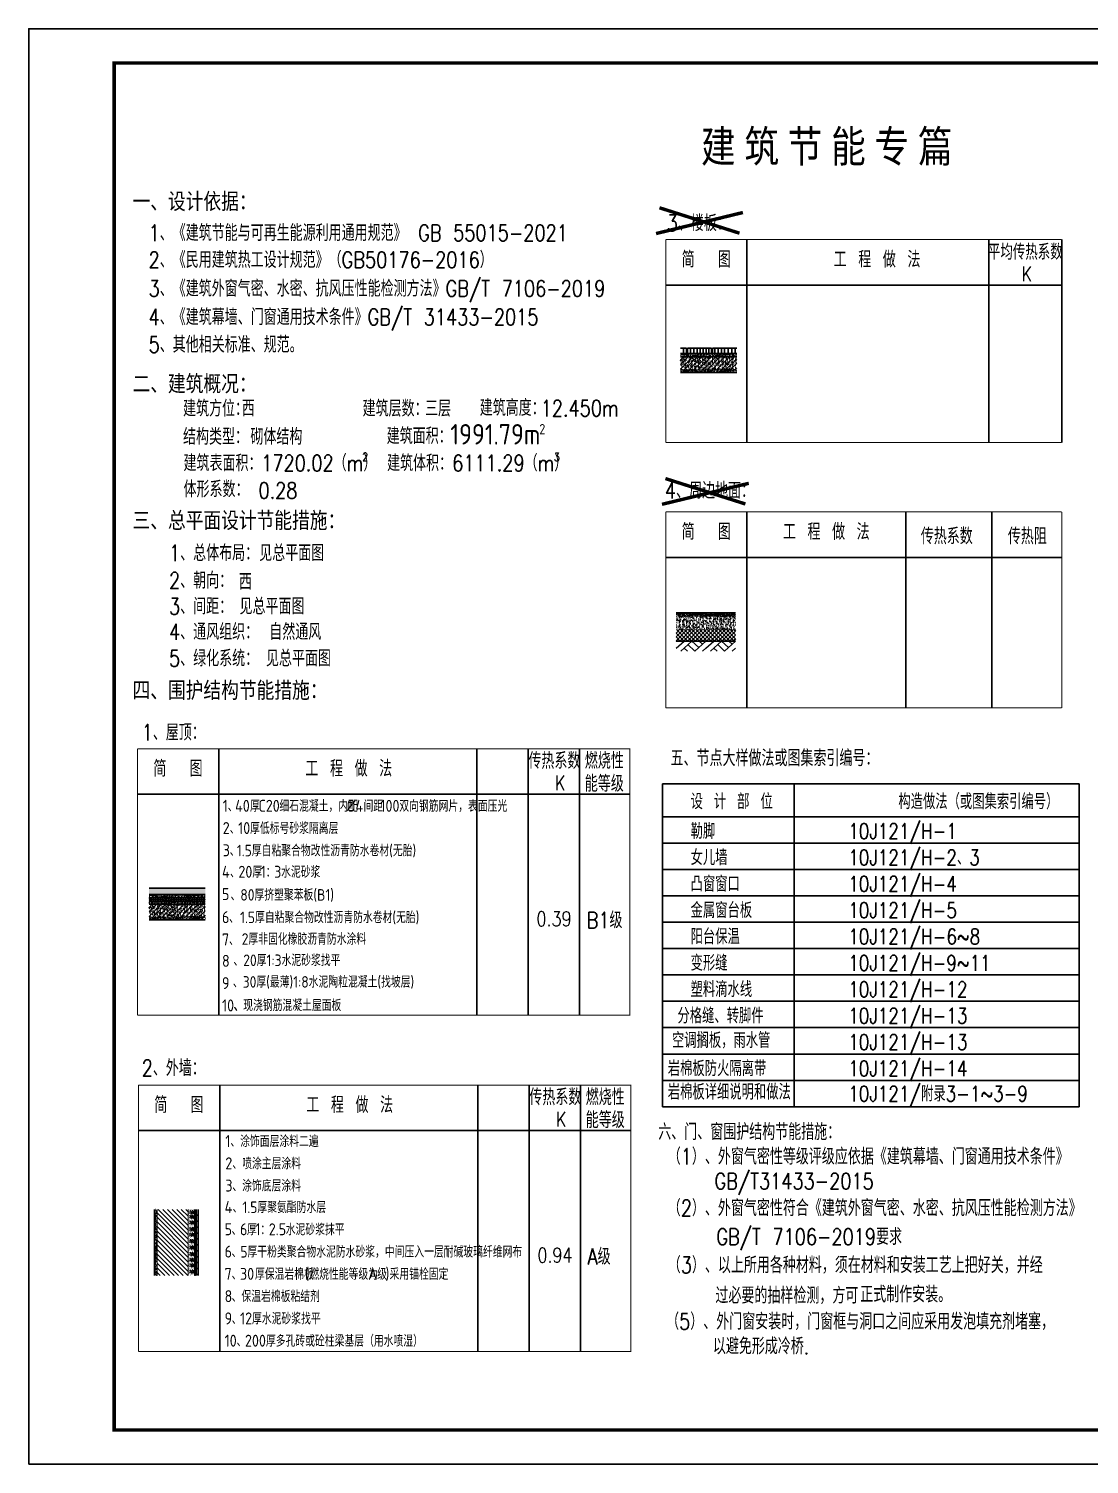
# Model space of a CAD drawing. Extents: x -695846 to 822170, y -413475 to 397179.
# Drawn here: x 528620 to 559639, y 314602 to 356602 of the extents above; entities that cross this region are included whole.
import ezdxf
from ezdxf.enums import TextEntityAlignment as Align

# ---------------------------------------------------------------- set-up
doc = ezdxf.new("R2010")
doc.units = 0
doc.header["$LTSCALE"] = 1000
doc.header["$MEASUREMENT"] = 0
for name, color, linetype in [('2', 2, 'Continuous'), ('AXIS', 3, 'Continuous'), ('PUB_TEXT', 7, 'Continuous'), ('T-图框-175', 175, 'Continuous'), ('图框', 2, 'Continuous')]:
    doc.layers.add(name, color=color, linetype=linetype)
doc.layers.add('_0', color=7, linetype='Continuous', lineweight=0)
doc.styles.add('-新宋体', font='', dxfattribs={"width": 0.8})
doc.styles.add('_HZTXT', font='txt.shx', dxfattribs={"width": 0.8, "bigfont": 'HZTXT.shx'})
doc.styles.add('SIMPLEX', font='SIMPLEX.SHX')
doc.styles.get("Standard").update_dxf_attribs({"font": 'gbenor.shx', "bigfont": 'gbcbig.shx'})
doc.styles.add('黑体', font='', dxfattribs={"width": 0.8, "height": 5500})
doc.styles.get('-新宋体').set_extended_font_data('NSimSun')
doc.styles.get('黑体').set_extended_font_data('Microsoft YaHei')
pattern_1 = [(142.5, (1052557.496, -11474.124), (1.914998, 58.5754426), [0, -46.208, 0, -51.68, 0, -49.4]), (172.5, (1052557.5, -11474.124), (-53.801212, 85.79324), [0, -24.928, 0, -41.648, 0, -15.96]), (212.5, (1052594.89, -11474.124), (-94.6699126, 0.1720352), [0, -15.2, 0, -54.72, 0, -71.44]), (222.5, (1052594.89, -11474.124), (-91.386249, 26.681337), [0, -7.6, 0, -35.872, 0, -41.04])]

# ---------------------------------------------------------------- blocks, each defined once
blk = doc.blocks.new('$LinePat$素土夯实')
at = {"color": 0}
for p, q in [((0, -210), (210, 0)), ((120, -300), (420, 0)), ((420, 0), (608, -188)), ((495, -300), (795, 0)), ((615, 0), (705, -90)), ((210, -210), (300, -300)), ((315, -105), (502, -293)), ((705, -300), (795, -210))]:
    blk.add_line(p, q, dxfattribs=at)

msp = doc.modelspace()

# ---------------------------------------------------------------- hatches: boundary and pattern name
h = msp.add_hatch()
h.set_pattern_fill('AR-SAND', color=256, scale=30.4, style=0)
h.set_pattern_definition([(37.5, (29753.78, -24163.32), (-1.914998, 58.5754426), [0, -46.208, 0, -51.68, 0, -49.4]), (7.5, (29753.78, -24163.32), (53.801212, 85.79324), [0, -24.928, 0, -41.648, 0, -15.96]), (327.5, (29716.387, -24163.32), (94.6699126, 0.1720352), [0, -15.2, 0, -54.72, 0, -71.44]), (317.5, (29716.39, -24163.32), (91.386249, 26.681337), [0, -7.6, 0, -35.872, 0, -41.04])])
h.paths.add_polyline_path([(549327, 347004), (549327, 347099), (547680, 347099), (547680, 347004)])
h = msp.add_hatch()
h.set_pattern_fill('ANSI31', color=256, scale=760, style=0)
h.set_pattern_definition([(45, (29753.78, -23631.32), (-67.175144, 67.175144), [])])
h.paths.add_polyline_path([(549327, 346624), (549327, 347004), (547680, 347004), (547680, 346624)])
h = msp.add_hatch()
h.set_pattern_fill('AR-CONC', color=256, scale=0.76, style=0)
h.set_pattern_definition([(50, (29532.27, -29349), (138.460348, -12.113705), [14.478, -159.258]), (355, (29532.27, -29349), (-26.784548, 145.20305), [11.5824, -127.4064]), (100.451, (29543.81, -29350.01), (111.6763, 133.088683), [12.3044, -135.3484]), (46.1842, (29532.27, -29310.39), (206.02007, -31.95217), [21.717, -238.887]), (96.6356, (29549.44, -29313.05), (180.42722, 188.04342), [18.4566, -203.0226]), (351.184, (29532.27, -29310.4), (180.4275, 188.04309), [17.3736, -191.1096]), (21, (29551.58, -29320.04), (115.227309, -77.721794), [14.478, -159.258]), (326, (29551.58, -29320.04), (46.96954, 139.982854), [11.5824, -127.4064]), (71.4514, (29561.18, -29326.52), (162.196533, 62.261372), [12.3044, -135.3484]), (37.5, (29532.274, -29349), (2.3473385, 64.2618295), [0, -125.86208, 0, -129.3368, 0, -127.889]), (7.5, (29532.274, -29349), (50.7829435, 76.137237), [0, -73.74128, 0, -122.96648, 0, -48.7426]), (327.5, (29489.226, -29349), (103.0488523, -4.3538454), [0, -48.26, 0, -150.5712, 0, -199.7964]), (317.5, (29469.92, -29349), (112.578178, 19.324133), [0, -62.738, 0, -99.99472, 0, -141.8844])])
h.paths.add_polyline_path([(549327, 347004), (547680, 347004), (547680, 346624), (549327, 346624)])
h = msp.add_hatch()
h.set_pattern_fill('AR-SAND', color=256, scale=30.4, style=0)
h.set_pattern_definition([(37.5, (29753.78, -23631.32), (-1.914998, 58.5754426), [0, -46.208, 0, -51.68, 0, -49.4]), (7.5, (29753.78, -23631.32), (53.801212, 85.79324), [0, -24.928, 0, -41.648, 0, -15.96]), (327.5, (29716.387, -23631.32), (94.6699126, 0.1720352), [0, -15.2, 0, -54.72, 0, -71.44]), (317.5, (29716.39, -23631.32), (91.386249, 26.681337), [0, -7.6, 0, -35.872, 0, -41.04])])
h.paths.add_polyline_path([(549327, 346624), (547680, 346624), (547680, 346548), (549327, 346548)])
h = msp.add_hatch()
h.set_pattern_fill('AN33C', color=256, scale=95, style=0)
h.set_pattern_definition([(50, (154795.07, 278472.17), (68.139717, -5.961453), [7.125, -78.375]), (355, (154795.07, 278472.17), (-13.181377, 71.458253), [5.7, -62.7]), (100.4514, (154800.746, 278471.67), (54.958391, 65.496756), [6.055318, -66.608501]), (46.1842, (154795.07, 278491.17), (101.3879, -15.724306), [10.6875, -117.5625]), (96.6356, (154803.52, 278489.86), (88.792957, 92.541198), [9.082977, -99.912735]), (351.1842, (154795.07, 278491.17), (88.792885, 92.541267), [8.55, -94.05]), (21, (154804.57, 278486.42), (56.70617, -38.248795), [7.125, -78.375]), (326, (154804.57, 278486.42), (23.114957, 68.889254), [5.7, -62.7]), (71.4514, (154809.294, 278483.23), (79.82115, 30.640397), [6.055318, -66.608501]), (37.5, (154795.068, 278472.169), (1.1551863, 31.6249161), [0, -61.94, 0, -63.65, 0, -62.9375]), (7.5, (154795.068, 278472.17), (24.991606, 37.4691126), [0, -36.29, 0, -60.515, 0, -23.9875]), (327.5, (154773.883, 278472.169), (50.7131314, -2.1427128), [0, -23.75, 0, -74.1, 0, -98.325]), (317.5, (154764.383, 278472.17), (55.402686, 9.5099733), [0, -30.875, 0, -49.21, 0, -69.825])])
h.paths.add_polyline_path([(533785, 331462), (532138, 331462), (532138, 331272), (533785, 331272)])
h = msp.add_hatch()
h.set_pattern_fill('AR-SAND', color=256, scale=30.4, style=0)
h.set_pattern_definition([(37.5, (14211.623, -39989.637), (-1.914998, 58.5754426), [0, -46.208, 0, -51.68, 0, -49.4]), (7.5, (14211.62, -39989.64), (53.801212, 85.79324), [0, -24.928, 0, -41.648, 0, -15.96]), (327.5, (14174.23, -39989.637), (94.6699126, 0.1720352), [0, -15.2, 0, -54.72, 0, -71.44]), (317.5, (14174.23, -39989.64), (91.386249, 26.681337), [0, -7.6, 0, -35.872, 0, -41.04])])
h.paths.add_polyline_path([(533785, 331177), (533785, 331272), (532138, 331272), (532138, 331177)])
h = msp.add_hatch()
h.set_pattern_fill('ANSI37', color=256, scale=380, style=0)
h.set_pattern_definition([(45, (14211.623, -39989.637), (-33.587572, 33.587572), []), (135, (14211.623, -39989.637), (-33.587572, -33.587572), [])])
h.paths.add_polyline_path([(533785, 331063), (533785, 331177), (532138, 331177), (532138, 331063)])
h = msp.add_hatch()
h.set_pattern_fill('AR-SAND', color=256, scale=30.4, style=0)
h.set_pattern_definition([(37.5, (14211.623, -39951.637), (-1.914998, 58.5754426), [0, -46.208, 0, -51.68, 0, -49.4]), (7.5, (14211.62, -39951.64), (53.801212, 85.79324), [0, -24.928, 0, -41.648, 0, -15.96]), (327.5, (14174.23, -39951.637), (94.6699126, 0.1720352), [0, -15.2, 0, -54.72, 0, -71.44]), (317.5, (14174.23, -39951.64), (91.386249, 26.681337), [0, -7.6, 0, -35.872, 0, -41.04])])
h.paths.add_polyline_path([(533785, 331063), (532138, 331063), (532138, 330987), (533785, 330987)])
h = msp.add_hatch()
h.set_pattern_fill('AR-CONC', color=256, scale=0.76, style=0)
h.set_pattern_definition([(50, (13990.12, -45365.32), (138.460348, -12.113705), [14.478, -159.258]), (355, (13990.12, -45365.32), (-26.784548, 145.20305), [11.5824, -127.4064]), (100.451, (14001.66, -45366.33), (111.6763, 133.088683), [12.3044, -135.3484]), (46.1842, (13990.12, -45326.71), (206.02007, -31.95217), [21.717, -238.887]), (96.6356, (14007.29, -45329.37), (180.42722, 188.04342), [18.4566, -203.0226]), (351.184, (13990.12, -45326.7), (180.4275, 188.04309), [17.3736, -191.1096]), (21, (14009.42, -45336.36), (115.227309, -77.721794), [14.478, -159.258]), (326, (14009.42, -45336.36), (46.96954, 139.982854), [11.5824, -127.4064]), (71.4514, (14019.02, -45342.84), (162.196533, 62.261372), [12.3044, -135.3484]), (37.5, (13990.12, -45365.317), (2.3473385, 64.2618295), [0, -125.86208, 0, -129.3368, 0, -127.889]), (7.5, (13990.12, -45365.32), (50.7829435, 76.137237), [0, -73.74128, 0, -122.96648, 0, -48.7426]), (327.5, (13947.07, -45365.317), (103.0488523, -4.3538454), [0, -48.26, 0, -150.5712, 0, -199.7964]), (317.5, (13927.77, -45365.32), (112.578178, 19.324133), [0, -62.738, 0, -99.99472, 0, -141.8844])])
h.paths.add_polyline_path([(533785, 330987), (532138, 330987), (532138, 330607), (533785, 330607)])
h = msp.add_hatch()
h.set_pattern_fill('ANSI31', color=256, scale=760, style=0)
h.set_pattern_definition([(45, (14211.62, -39647.64), (-67.175144, 67.175144), [])])
h.paths.add_polyline_path([(533785, 330607), (533785, 330987), (532138, 330987), (532138, 330607)])
h = msp.add_hatch()
h.set_pattern_fill('AR-SAND', color=256, scale=30.4, style=0)
h.set_pattern_definition([(37.5, (14211.623, -39647.637), (-1.914998, 58.5754426), [0, -46.208, 0, -51.68, 0, -49.4]), (7.5, (14211.62, -39647.64), (53.801212, 85.79324), [0, -24.928, 0, -41.648, 0, -15.96]), (327.5, (14174.23, -39647.637), (94.6699126, 0.1720352), [0, -15.2, 0, -54.72, 0, -71.44]), (317.5, (14174.23, -39647.64), (91.386249, 26.681337), [0, -7.6, 0, -35.872, 0, -41.04])])
h.paths.add_polyline_path([(533785, 330607), (532138, 330607), (532138, 330531), (533785, 330531)])
at = {"layer": 'AXIS'}
h = msp.add_hatch(dxfattribs=at)
h.set_pattern_fill('AR-SAND', scale=30.4, style=0)
h.set_pattern_definition([(37.5, (-39795.16, -66549.265), (-1.914998, 58.5754426), [0, -46.208, 0, -51.68, 0, -49.4]), (7.5, (-39795.16, -66549.265), (53.801212, 85.79324), [0, -24.928, 0, -41.648, 0, -15.96]), (327.5, (-39832.554, -66549.265), (94.6699126, 0.1720352), [0, -15.2, 0, -54.72, 0, -71.44]), (317.5, (-39832.55, -66549.265), (91.386249, 26.681337), [0, -7.6, 0, -35.872, 0, -41.04])])
h.paths.add_polyline_path([(549294, 339509), (547558, 339509), (547558, 339401), (549294, 339401)])
h = msp.add_hatch(dxfattribs=at)
h.set_pattern_fill('AR-CONC', scale=0.76, style=0)
h.set_pattern_definition([(50, (-37624.99, -67513.32), (138.460348, -12.113705), [14.478, -159.258]), (355, (-37624.99, -67513.32), (-26.784548, 145.20305), [11.5824, -127.4064]), (100.451, (-37613.45, -67514.33), (111.676301, 133.088683), [12.3044, -135.3484]), (46.1842, (-37624.99, -67474.72), (206.02007, -31.95217), [21.717, -238.887]), (96.6356, (-37607.82, -67477.38), (180.42722, 188.04342), [18.4566, -203.0226]), (351.184, (-37625, -67474.72), (180.4275, 188.04309), [17.3736, -191.1096]), (21, (-37605.69, -67484.37), (115.227309, -77.721794), [14.478, -159.258]), (326, (-37605.69, -67484.37), (46.969542, 139.982854), [11.5824, -127.4064]), (71.4514, (-37596.08, -67490.84), (162.196533, 62.261372), [12.3044, -135.3484]), (37.5, (-37624.99, -67513.323), (2.3473385, 64.2618295), [0, -125.86208, 0, -129.3368, 0, -127.889]), (7.5, (-37624.99, -67513.32), (50.7829435, 76.137237), [0, -73.74128, 0, -122.96648, 0, -48.7426]), (327.5, (-37668.037, -67513.323), (103.0488523, -4.3538454), [0, -48.26, 0, -150.5712, 0, -199.7964]), (317.5, (-37687.34, -67513.32), (112.578178, 19.324133), [0, -62.738, 0, -99.99472, 0, -141.8844])])
h.paths.add_polyline_path([(549294, 339401), (547558, 339401), (547558, 339021), (549294, 339021)])
h = msp.add_hatch(dxfattribs=at)
h.set_pattern_fill('ANSI37', scale=50, style=0)
h.set_pattern_definition([(45, (1125715.94, 503876.41), (-56.126601, 56.126601), []), (135, (1125715.94, 503876.41), (-56.126601, -56.126601), [])])
h.paths.add_polyline_path([(549294, 339021), (547558, 339021), (547558, 338687), (549294, 338687)])
h = msp.add_hatch(dxfattribs=at)
h.set_pattern_fill('AR-SAND', scale=30.4, style=0)
h.set_pattern_definition(pattern_1)
h.paths.add_polyline_path([(532298, 322061), (532374, 322061), (532374, 320124), (532298, 320124)])
h = msp.add_hatch(dxfattribs=at)
h.set_pattern_fill('ANSI31', scale=760, style=0)
h.set_pattern_definition([(135, (1052557.5, -11474.12), (67.175144, 67.175144), [])])
h.paths.add_polyline_path([(532374, 322061), (533286, 322061), (533286, 320124), (532374, 320124)])
h = msp.add_hatch(dxfattribs=at)
h.set_pattern_fill('AR-SAND', scale=30.4, style=0)
h.set_pattern_definition(pattern_1)
h.paths.add_polyline_path([(533286, 322061), (533476, 322061), (533476, 320124), (533286, 320124)])
h = msp.add_hatch(dxfattribs=at)
h.set_pattern_fill('AR-SAND', scale=30.4, style=0)
h.set_pattern_definition(pattern_1)
h.paths.add_polyline_path([(533476, 322061), (533514, 322061), (533514, 320124), (533476, 320124)])

# ---------------------------------------------------------------- linework, layer by layer
for p, q in [((549627, 350432), (549627, 344499)), ((556701, 350432), (556701, 344499)), ((558835, 350432), (558835, 344499)), ((547252, 349102), (558835, 349102)), ((547680, 347251), (547863, 347251)), ((547680, 347099), (549327, 347099)), ((547680, 347004), (549327, 347004)), ((547680, 347004), (549327, 347004)), ((547774, 347251), (547774, 347099)), ((547863, 347251), (547863, 347099)), ((547889, 347251), (548586, 347251)), ((547889, 347251), (547889, 347099)), ((547979, 347251), (547979, 347099)), ((548073, 347251), (548073, 347099)), ((548171, 347251), (548171, 347099)), ((548261, 347251), (548261, 347099)), ((548350, 347251), (548350, 347099)), ((548434, 347251), (548434, 347099)), ((548511, 347251), (548511, 347099)), ((548586, 347251), (548586, 347099)), ((548615, 347251), (549327, 347251)), ((548615, 347251), (548615, 347099)), ((548691, 347251), (548691, 347099)), ((548785, 347251), (548785, 347099)), ((548880, 347251), (548880, 347099)), ((548974, 347251), (548974, 347099)), ((549080, 347251), (549080, 347099)), ((549183, 347251), (549183, 347099)), ((549277, 347251), (549277, 347099)), ((547680, 346548), (549327, 346548)), ((534178, 335536), (534178, 327741)), ((541724, 335536), (541724, 327741)), ((543229, 335536), (543229, 327741)), ((544733, 335536), (544733, 327741)), ((547154, 334512), (559347, 334512)), ((547154, 334512), (547154, 325062)), ((551011, 334512), (551011, 325062)), ((559347, 334512), (559347, 325062)), ((531803, 334206), (546199, 334206)), ((547154, 333548), (559347, 333548)), ((547154, 332777), (559347, 332777)), ((547154, 332005), (559347, 332005)), ((532138, 331462), (533785, 331462)), ((532138, 331272), (533785, 331272)), ((532138, 331177), (533785, 331177)), ((532138, 331063), (533785, 331063)), ((532138, 331063), (533785, 331063)), ((532138, 330987), (533785, 330987)), ((547154, 331234), (559347, 331234)), ((532138, 330531), (533785, 330531)), ((547154, 330462), (559347, 330462)), ((547154, 330462), (559347, 330462)), ((547154, 329691), (559347, 329691)), ((547154, 328920), (559347, 328920)), ((547154, 328148), (559347, 328148)), ((547154, 327377), (559347, 327377)), ((547154, 326605), (559347, 326605)), ((534205, 325697), (534205, 317902)), ((541751, 325697), (541751, 317902)), ((543256, 325697), (543256, 317902)), ((544760, 325697), (544760, 317902)), ((547154, 325834), (559347, 325834)), ((547154, 325062), (559347, 325062)), ((531830, 324367), (546226, 324367))]:
    msp.add_line(p, q)
at = {"const_width": 28.5}
for points in [[(547252, 350432), (558835, 350432)], [(547252, 350432), (547252, 344499)], [(558835, 350432), (558835, 344499)], [(547680, 347004), (549327, 347004)], [(547680, 346624), (549327, 346624)], [(547252, 344499), (558835, 344499)], [(531803, 327741), (546199, 327741), (546199, 335536), (531803, 335536)], [(531803, 335536), (531803, 327741)], [(532138, 330987), (533785, 330987)], [(532138, 330607), (533785, 330607)], [(531830, 317902), (546226, 317902), (546226, 325697), (531830, 325697)], [(531830, 325697), (531830, 317902)]]:
    msp.add_lwpolyline(points, dxfattribs=at)
at = {"layer": '2', "color": 0, "const_width": 100}
for points in [[(546968, 350609), (549507, 351224)], [(547068, 351363), (549408, 350619)], [(547141, 342687), (549680, 343302)], [(547241, 343441), (549581, 342697)]]:
    msp.add_lwpolyline(points, dxfattribs=at)
at = {"layer": 'AXIS', "color": 7}
for p, q in [((549627, 342465), (549627, 336733)), ((554275, 342465), (554275, 336733)), ((556791, 342465), (556791, 336733)), ((547252, 341135), (558835, 341135)), ((547558, 339509), (549294, 339509)), ((547558, 338687), (549294, 338687)), ((532298, 322061), (532298, 320124)), ((533476, 322061), (533476, 320124)), ((533514, 322061), (533514, 320124)), ((533571, 321888), (533514, 321888)), ((533571, 322061), (533571, 320124)), ((533571, 321714), (533514, 321714)), ((533571, 321541), (533514, 321541)), ((533571, 321368), (533514, 321368)), ((533571, 321194), (533514, 321194)), ((533571, 321021), (533514, 321021)), ((533571, 320847), (533514, 320847)), ((533571, 320674), (533514, 320674)), ((533571, 320501), (533514, 320501)), ((533571, 320327), (533514, 320327)), ((533571, 320154), (533514, 320154))]:
    msp.add_line(p, q, dxfattribs=at)
for points, const_width in [([(547252, 342465), (547252, 336733)], 28.5), ([(547252, 342465), (558835, 342465)], 28.5), ([(558835, 342465), (558835, 336733)], 28.5), ([(547558, 339401), (549294, 339401)], 10), ([(547558, 339021), (549294, 339021)], 10), ([(547252, 336733), (558835, 336733)], 28.5), ([(532374, 322061), (532374, 320124)], 28.5), ([(533286, 322061), (533286, 320124)], 28.5)]:
    msp.add_lwpolyline(points, dxfattribs=dict(at, const_width=const_width))
for centre, radius in [((547648, 339442), 15.2), ((547667, 339456), 10.1), ((547757, 339455), 12.8), ((547765, 339457), 9.02), ((547928, 339442), 15.2), ((547947, 339456), 10.1), ((548037, 339455), 12.8), ((548044, 339457), 9.02), ((548182, 339442), 15.2), ((548201, 339456), 10.1), ((548291, 339455), 12.8), ((548299, 339457), 9.02), ((548442, 339442), 15.2), ((548461, 339456), 10.1), ((548550, 339455), 12.8), ((548558, 339457), 9.02), ((548691, 339442), 15.2), ((548710, 339456), 10.1), ((548800, 339455), 12.8), ((548808, 339457), 9.02), ((548930, 339442), 15.2), ((548949, 339456), 10.1), ((549039, 339455), 12.8), ((549047, 339457), 9.02), ((549156, 339442), 15.2), ((549175, 339456), 10.1), ((549264, 339455), 12.8), ((549272, 339457), 9.02), ((533336, 321953), 4.3), ((533336, 321818), 4.3), ((533345, 322010), 7.16), ((533345, 321874), 7.16), ((533389, 321971), 15.4), ((533389, 321836), 15.4), ((533388, 321936), 7.44), ((533388, 321800), 7.44), ((533408, 322016), 4.88), ((533408, 321881), 4.88), ((533408, 321715), 4.88), ((533437, 321948), 10), ((533437, 321812), 10), ((533448, 321995), 4.3), ((533448, 321859), 4.3), ((533336, 321652), 4.3), ((533336, 321458), 4.3), ((533336, 321300), 4.3), ((533345, 321709), 7.16), ((533345, 321515), 7.16), ((533345, 321357), 7.16), ((533389, 321670), 15.4), ((533389, 321476), 15.4), ((533389, 321318), 15.4), ((533388, 321635), 7.44), ((533388, 321441), 7.44), ((533408, 321521), 4.88), ((533408, 321363), 4.88), ((533437, 321647), 10), ((533437, 321453), 10), ((533437, 321294), 10), ((533448, 321694), 4.3), ((533448, 321500), 4.3), ((533448, 321342), 4.3), ((533336, 321103), 4.3), ((533336, 320922), 4.3), ((533345, 321160), 7.16), ((533345, 320979), 7.16), ((533389, 321121), 15.4), ((533389, 320940), 15.4), ((533388, 321283), 7.44), ((533388, 321086), 7.44), ((533388, 320905), 7.44), ((533408, 321166), 4.88), ((533408, 320985), 4.88), ((533437, 321098), 10), ((533437, 320916), 10), ((533448, 321145), 4.3), ((533448, 320964), 4.3), ((533336, 320728), 4.3), ((533336, 320557), 4.3), ((533345, 320784), 7.16), ((533345, 320614), 7.16), ((533345, 320454), 7.16), ((533389, 320746), 15.4), ((533389, 320575), 15.4), ((533388, 320710), 7.44), ((533388, 320540), 7.44), ((533408, 320791), 4.88), ((533408, 320620), 4.88), ((533408, 320461), 4.88), ((533437, 320722), 10), ((533437, 320552), 10), ((533448, 320769), 4.3), ((533448, 320599), 4.3), ((533336, 320398), 4.3), ((533336, 320217), 4.3), ((533345, 320273), 7.16), ((533389, 320416), 15.4), ((533389, 320235), 15.4), ((533388, 320381), 7.44), ((533388, 320199), 7.44), ((533408, 320280), 4.88), ((533437, 320392), 10), ((533437, 320211), 10), ((533448, 320439), 4.3), ((533448, 320258), 4.3)]:
    msp.add_circle(centre, radius, dxfattribs=at)
at = {"layer": 'T-图框-175'}
msp.add_lwpolyline([(528620, 314602), (588020, 314602), (588020, 356602), (528620, 356602)], close=True, dxfattribs=at)
at = {"layer": 'T-图框-175', "const_width": 100}
msp.add_lwpolyline([(531120, 315602), (587020, 315602), (587020, 355602), (531120, 355602)], close=True, dxfattribs=at)

# ---------------------------------------------------------------- block references
at = {"layer": '_0', "color": 0, "xscale": 1.091850300469186}
for p in [(547558, 338687), (548426, 338687)]:
    msp.add_blockref('$LinePat$素土夯实', p, dxfattribs=at)

# ---------------------------------------------------------------- texts
at = {"style": '_HZTXT', "width": 0.8}
for s, p in [('设 计 部 位', (547978, 333768)), ('构造做法（或图集索引编号）', (554055, 333768)), ('勒脚', (547978, 332900)), ('10J121/H-1', (552589, 332900)), ('10J121/H-2、3', (552589, 332129)), ('女儿墙', (547978, 332129)), ('凸窗窗口', (547978, 331357)), ('10J121/H-4', (552589, 331357)), ('金属窗台板', (547978, 330586)), ('10J121/H-5', (552589, 330586)), ('阳台保温', (547978, 329815)), ('10J121/H-6~8', (552589, 329815)), ('变形缝', (547978, 329043)), ('10J121/H-9~11', (552589, 329043)), ('塑料滴水线', (547978, 328272)), ('10J121/H-12', (552589, 328272)), ('10J121/H-13', (552589, 327500)), ('分格缝、转脚件', (547594, 327500)), ('空调搁板，雨水管', (547432, 326781)), ('10J121/H-13', (552589, 326729)), ('岩棉板防火隔离带', (547311, 325957)), ('10J121/H-14', (552589, 325957)), ('岩棉板详细说明和做法', (547311, 325271)), ('10J121/附录3-1~3-9', (552589, 325219))]:
    msp.add_text(s, height=450, dxfattribs=at).set_placement(p)
at = {"layer": 'AXIS', "color": 7, "width": 0.8}
for s, style, p in [('一、设计依据：', '-新宋体', (531656, 351317)), ('3、楼板：', '_HZTXT', (547281, 350679)), ('4、周边地面：', '_HZTXT', (547228, 342855)), ('简  图', '_HZTXT', (547717, 341648)), ('工 程 做 法', '_HZTXT', (550678, 341648)), ('传热系数', '_HZTXT', (554711, 341518)), ('传热阻', '_HZTXT', (557258, 341518)), ('5、绿化系统：', '_HZTXT', (532724, 337943)), ('见总平面图', '_HZTXT', (535558, 337943)), ('四、围护结构节能措施：', '-新宋体', (531656, 337016)), ('1、屋顶：', '_HZTXT', (531924, 335778)), ('五、节点大样做法或图集索引编号：', '_HZTXT', (547391, 335025)), ('2、外墙：', '_HZTXT', (531924, 325959)), ('六、门、窗围护结构节能措施：', '_HZTXT', (547033, 324090)), ('（1）、外窗气密性等级评级应依据《建筑幕墙、门窗通用技术条件》', '_HZTXT', (547311, 323370)), ('GB/T31433-2015 ', '_HZTXT', (548677, 322648)), ('（2）、外窗气密性符合《建筑外窗气密、水密、抗风压性能检测方法》', '_HZTXT', (547311, 321863)), ('GB/T 7106-2019要求', '_HZTXT', (548731, 321021)), ('（3）、以上所用各种材料，须在材料和安装工艺上把好关，并经', '_HZTXT', (547311, 320193)), ('过必要的抽样检测，方可', '_HZTXT', (548704, 319303)), ('正式制作安装。', '_HZTXT', (552940, 319337)), ('（5）、外门窗安装时，门窗框与洞口之间应采用发泡填充剂堵塞，', '_HZTXT', (547263, 318543)), ('以避免形成冷桥.', '_HZTXT', (548629, 317821))]:
    msp.add_text(s, height=475, dxfattribs=dict(at, style=style)).set_placement(p)
at = {"layer": 'AXIS', "color": 0, "width": 0.8}
for s, style, p in [('1、《建筑节能与可再生能源利用通用规范》 GB 55015-2021', '_HZTXT', (532126, 350391)), ('2、《民用建筑热工设计规范》（GB50176-2016）', '_HZTXT', (532126, 349603)), ('3、《建筑外窗气密、水密、抗风压性能检测方法》GB/T 7106-2019', '_HZTXT', (532126, 348763)), ('4、《建筑幕墙、门窗通用技术条件》GB/T 31433-2015', '_HZTXT', (532126, 347930)), ('5、其他相关标准、规范。', '_HZTXT', (532126, 347123)), ('二、建筑概况：', '-新宋体', (531656, 345984)), ('建筑方位：', '_HZTXT', (533133, 345254)), ('西', '_HZTXT', (534853, 345261)), ('建筑层数：', '_HZTXT', (538385, 345254)), ('三层', '_HZTXT', (540211, 345254)), ('建筑高度：', '_HZTXT', (541811, 345273)), ('12.450m', '_HZTXT', (543593, 345260)), ('结构类型：', '_HZTXT', (533133, 344429)), ('砌体结构', '_HZTXT', (535104, 344429)), ('建筑面积：', '_HZTXT', (539089, 344449)), ('建筑表面积：', '_HZTXT', (533148, 343656)), ('1720.02（m）', '_HZTXT', (535421, 343656)), ('建筑体积：', '_HZTXT', (539101, 343656)), ('6111.29（m）', '_HZTXT', (541006, 343656)), ('体形系数：', '_HZTXT', (533148, 342892)), ('0.28', '_HZTXT', (535339, 342855)), ('三、总平面设计节能措施：', '-新宋体', (531656, 341985)), ('1、总体布局：', '_HZTXT', (532724, 341026)), ('见总平面图', '_HZTXT', (535361, 341026)), ('2、朝向：', '_HZTXT', (532724, 340223)), ('西', '_HZTXT', (534769, 340186)), ('3、间距：', '_HZTXT', (532724, 339465)), ('见总平面图', '_HZTXT', (534785, 339465)), ('4、通风组织：', '_HZTXT', (532724, 338720)), ('自然通风', '_HZTXT', (535657, 338720))]:
    msp.add_text(s, height=475, dxfattribs=dict(at, style=style)).set_placement(p)
at = {"layer": 'AXIS', "color": 0, "style": '_HZTXT', "width": 0.8}
for s, p in [('2', (538379, 344199)), ('3', (543986, 344189))]:
    msp.add_text(s, height=238, dxfattribs=at).set_placement(p, align=Align.TOP_LEFT)
at = {"layer": 'PUB_TEXT', "linetype": 'Continuous', "style": '黑体', "width": 0.8}
for s, p in [('建', (548282, 352696)), ('筑', (549551, 352696)), ('节', (550820, 352696)), ('能', (552089, 352696)), ('专', (553357, 352696)), ('篇', (554626, 352696))]:
    msp.add_text(s, height=926, dxfattribs=at).set_placement(p)
at = {"layer": 'PUB_TEXT'}
for s, height, p in [('1991.79m', 600, (540952, 344436)), ('2', 300, (543553, 344736))]:
    msp.add_text(s, height=height, dxfattribs=at).set_placement(p)
at = {"layer": 'PUB_TEXT', "color": 0}
for s, height, p in [('1', 350, (534295, 333692)), ('40', 350, (534656, 333692)), ('厚', 338, (535093, 333692)), ('C20', 350, (535339, 333692)), ('细石混凝土，内配', 337.6, (535952, 333692)), ('%%C4', 350, (537918, 333692)), ('间距', 337.6, (538413, 333692)), ('100', 350, (538905, 333692)), ('双向钢筋网片，表面压光', 337.59, (539459, 333692)), ('、', 338, (534441, 333692)), ('2', 350, (534294, 333041)), ('、', 338, (534498, 333041)), ('10', 350, (534744, 333041)), ('厚低标号砂浆隔离层', 337.6, (535094, 333041)), ('3', 350, (534294, 332390)), ('1.5厚自粘聚合物改性沥青防水卷材(无胎)', 337.59, (534707, 332390)), ('、', 338, (534498, 332390)), ('4', 350, (534273, 331762)), ('、', 338, (534506, 331762)), ('20', 350, (534752, 331762)), ('厚', 338, (535160, 331762)), ('1', 350, (535406, 331762)), ('：', 338, (535552, 331762)), ('3', 350, (535798, 331762)), ('水泥砂浆', 337.6, (536002, 331762)), ('5', 350, (534273, 331109)), ('、80厚挤塑聚苯板(B1)', 337.59, (534522, 331092)), ('6', 350, (534273, 330434)), ('、', 338, (534477, 330434)), ('1.5厚自粘聚合物改性沥青防水卷材(无胎)', 337.59, (534801, 330434)), ('7', 350, (534273, 329782)), ('2厚非固化橡胶沥青防水涂料', 337.59, (534849, 329800)), ('、', 338, (534477, 329782)), ('8', 350, (534273, 329155)), ('、20厚1:3水泥砂浆找平', 337.59, (534607, 329179)), ('、30厚(最薄)1:8水泥陶粒混凝土(找坡层) ', 337.59, (534592, 328546)), ('9', 350, (534273, 328504)), ('10、', 350, (534273, 327852)), ('、现浇钢筋混凝土屋面板 ', 337.59, (534607, 327862)), ('、涂饰面层涂料二遍', 337.6, (534517, 323883)), ('1', 350, (534371, 323883)), ('2', 350, (534371, 323232)), ('、喷涂主层涂料', 337.6, (534575, 323232)), ('3', 350, (534371, 322581)), ('、涂饰底层涂料', 337.6, (534575, 322581)), ('4', 350, (534349, 321953)), ('、1.5厚聚氨酯防水层', 337.59, (534583, 321953)), ('5', 350, (534349, 321302)), ('、', 338, (534554, 321302)), ('6', 350, (534799, 321302)), ('厚', 338, (535003, 321302)), ('1', 350, (535249, 321302)), ('：', 338, (535395, 321302)), ('2.5', 350, (535641, 321302)), ('水泥砂浆抹平', 337.6, (536137, 321302)), ('6', 350, (534349, 320650)), ('5厚干粉类聚合物水泥防水砂浆，中间压入一层耐碱玻璃纤维网布 ', 337.59, (534809, 320650)), ('、', 338, (534554, 320650)), ('7', 350, (534349, 319998)), ('、', 338, (534554, 319998)), ('30', 350, (534799, 319998)), ('厚保温岩棉板', 337.6, (535237, 319998)), ('(', 350, (536711, 319998)), ('燃烧性能等级为', 337.6, (536828, 319998)), ('A', 350, (538548, 319998)), ('级', 338, (538811, 319998)), (')', 350, (539056, 319998)), ('采用锚栓固定', 337.6, (539173, 319998)), ('8', 350, (534349, 319346)), ('、保温岩棉板粘结剂', 337.6, (534554, 319346)), ('9', 350, (534349, 318695)), ('、', 338, (534555, 318695)), ('12', 350, (534800, 318695)), ('厚水泥砂浆找平', 337.6, (535150, 318695)), ('10', 350, (534349, 318043)), ('200', 350, (534945, 318043)), ('厚多孔砖或砼柱梁基层（用水喷湿）', 337.59, (535558, 318043)), ('、', 338, (534699, 318043))]:
    msp.add_text(s, height=height, dxfattribs=at).set_placement(p)
at = {"layer": '图框', "color": 0, "width": 0.8}
for s, height, style, p in [('平均传热系数', 456, '_HZTXT', (556673, 349843)), ('简  图', 475, '_HZTXT', (547717, 349615)), ('工 程 做 法', 475, '_HZTXT', (552163, 349615)), ('K', 428, 'SIMPLEX', (557654, 349217)), ('简  图', 475, '_HZTXT', (532267, 334719)), ('工 程 做 法', 475, '_HZTXT', (536713, 334719)), ('传热系数', 475, '_HZTXT', (543235, 334948)), ('燃烧性', 475, '_HZTXT', (544885, 334948)), ('K', 428, 'SIMPLEX', (544009, 334322)), ('能等级', 475, '_HZTXT', (544885, 334279)), ('0.39', 427.5, 'SIMPLEX', (543470, 330345)), ('B1级', 475, '_HZTXT', (544938, 330284)), ('传热系数', 475, '_HZTXT', (543262, 325108)), ('燃烧性', 475, '_HZTXT', (544912, 325108)), ('简  图', 475, '_HZTXT', (532294, 324880)), ('工 程 做 法', 475, '_HZTXT', (536740, 324880)), ('K', 428, 'SIMPLEX', (544036, 324482)), ('能等级', 475, '_HZTXT', (544912, 324439)), ('0.94', 427.5, 'SIMPLEX', (543497, 320505)), ('A级', 475, '_HZTXT', (544965, 320444))]:
    msp.add_text(s, height=height, dxfattribs=dict(at, style=style)).set_placement(p)

doc.saveas('drawing.dxf')
